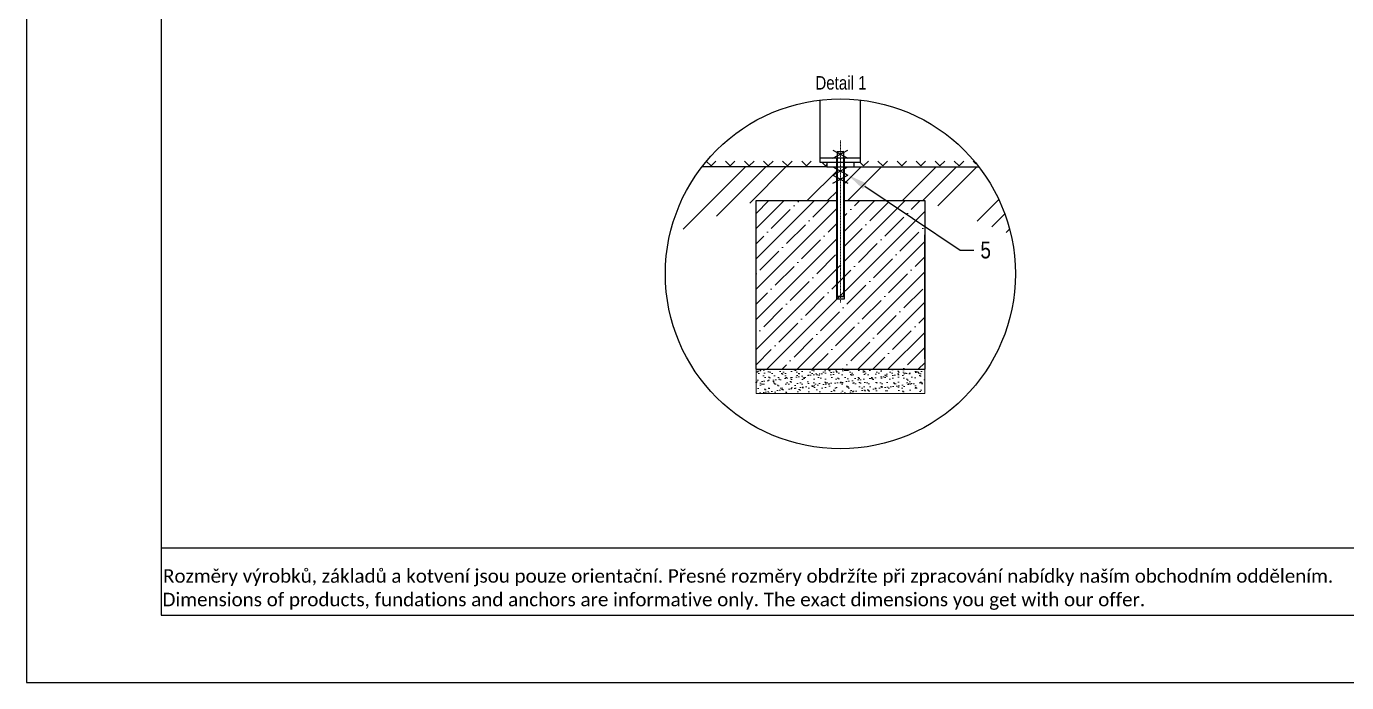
# Model space of a CAD drawing. Header units: millimetres. Extents: x 5064 to 11004, y 3085 to 7285.
# Drawn here: x 5064 to 8981, y 3085 to 5032 of the extents above; entities that cross this region are included whole.
import ezdxf
from ezdxf import colors
from ezdxf.entities.mleader import LeaderData, LeaderLine
from ezdxf.lldxf.tags import DXFTag
from ezdxf.math import Vec2, Vec3

# ---------------------------------------------------------------- set-up
doc = ezdxf.new("R2010")
doc.units = ezdxf.units.MM
doc.header["$LTSCALE"] = 0.3
doc.linetypes.add('DashDot', pattern=[15, 9, -3, 0, -3])
doc.layers.add('Nekreslit', color=6, linetype='Continuous', plot=False)
doc.layers.add('SRAFY', color=251, linetype='Continuous', lineweight=13)
doc.styles.add('SEACAD_Arial', font='arial.ttf', dxfattribs={"width": 0.8})
doc.styles.get("Standard").update_dxf_attribs({"font": 'calibri.ttf'})
tags = doc.linetypes.add('HIDDEN2', pattern=[4.7625, 3.175, -1.5875]).pattern_tags.tags
tags[6:7] = [DXFTag(74, 4), DXFTag(75, 0), DXFTag(340, '0'), DXFTag(46, 0.0), DXFTag(50, 0.0), DXFTag(44, 0.0), DXFTag(45, 0.0)]
tags[4:5] = [DXFTag(74, 4), DXFTag(75, 0), DXFTag(340, '0'), DXFTag(46, 0.0), DXFTag(50, 0.0), DXFTag(44, 0.0), DXFTag(45, 0.0)]

msp = doc.modelspace()

# ---------------------------------------------------------------- hatches: boundary and pattern name
at = {"layer": 'SRAFY'}
h = msp.add_hatch(dxfattribs=at)
h.set_pattern_fill('TERACO', color=256, scale=20)
h.set_pattern_definition([(45, (-767.6, -699.72), (-28.28427, 28.28427), [20, -20]), (135, (-711.03, -699.72), (-28.28427, -28.28427), [20, -20])])
h.paths.add_polyline_path([(7439, 4614.9), (7439, 4627.8), (7419, 4627.8), (7419, 4638), (7077.2, 4638), (7077.2, 4614.9)])
h.paths.add_polyline_path([(7519, 4627.8), (7519, 4614.9), (7880.8, 4614.9), (7880.8, 4638), (7539, 4638), (7539, 4627.8)])
h = msp.add_hatch(dxfattribs=at)
h.set_pattern_fill('GOST_GROUND', color=256, scale=20)
h.set_pattern_definition([(45, (0, 245.79), (282.8427, -2e-14), [400]), (45, (60, 245.79), (282.8427, -2e-14), [400]), (45, (120, 245.79), (282.8427, -2e-14), [400])])
edge = h.paths.add_edge_path()
edge.add_line((7469, 4615), (7447, 4615))
edge.add_line((7447, 4615), (7068, 4615))
edge.add_arc((7479, 4297.8), 519.1, 142.3369, 166.9875)
edge.add_line((6973.2, 4414.7), (7229, 4515.1))
edge.add_line((7229, 4515.1), (7469, 4515.1))
edge.add_line((7469, 4515.1), (7469, 4615))
edge = h.paths.add_edge_path()
edge.add_line((7889.9, 4615), (7511, 4615))
edge.add_line((7511, 4615), (7489, 4615))
edge.add_line((7489, 4615), (7489, 4515.1))
edge.add_line((7489, 4515.1), (7729, 4515.1))
edge.add_line((7729, 4515.1), (7984.8, 4414.7))
edge.add_arc((7479, 4297.8), 519.1, 13.0125, 37.6631)
h = msp.add_hatch(dxfattribs=at)
h.set_pattern_fill('ANSI35', color=256, scale=10)
h.set_pattern_definition([(45, (0, 346.255), (-44.9013, 44.90127), []), (45, (44.9, 346.255), (-44.9013, 44.90127), [79.375, -15.875, 0, -15.875])])
h.paths.add_polyline_path([(7729, 4515.1), (7489, 4515.1), (7489, 4324.1), (7469, 4324.1), (7469, 4515.1), (7229, 4515.1), (7229, 4015.1), (7729, 4015.1)])
h = msp.add_hatch(dxfattribs=at)
h.set_pattern_fill('AR-SAND', color=256, scale=0.5)
h.set_pattern_definition([(37.5, (-759.158, -495.49), (-0.800016, 24.47066), [0, -19.304, 0, -21.59, 0, -20.6375]), (7.5, (-759.158, -495.49), (22.47616, 35.84126), [0, -10.414, 0, -17.399, 0, -6.6675]), (327.5, (-774.779, -495.49), (39.54962, 0.07186), [0, -6.35, 0, -22.86, 0, -29.845]), (317.5, (-774.78, -495.49), (38.17782, 11.14647), [0, -3.175, 0, -14.986, 0, -17.145])])
h.paths.add_polyline_path([(7229, 4015.1), (7729, 4015.1), (7729, 3943.3), (7229, 3943.3)])

# ---------------------------------------------------------------- linework, layer by layer
at = {"color": 7, "linetype": 'Continuous'}
for p, q in [((7419, 4627.8), (7419, 4813.4)), ((7539, 4627.8), (7539, 4813.4)), ((7539, 4627.8), (7419, 4627.8)), ((7439, 4627.8), (7439, 4615)), ((7519, 4627.8), (7519, 4615)), ((7229, 4015.1), (7229, 4515.1)), ((7229, 4515.1), (7469, 4515.1)), ((7489, 4515.1), (7729, 4515.1)), ((7729, 4515.1), (7729, 4015.1)), ((7729, 4293.7), (7729, 4413.7)), ((7729, 4045.4), (7729, 4413.7)), ((7229, 4015.1), (7729, 4015.1))]:
    msp.add_line(p, q, dxfattribs=at)
for p, q in [((7456.5, 4664.6), (7501.5, 4640.6)), ((7456.5, 4640.6), (7501.5, 4664.6)), ((7470.6, 4661), (7487.4, 4661)), ((7439, 4615), (7068, 4615)), ((7439, 4615), (7889.9, 4615)), ((7456.5, 4615), (7501.5, 4591)), ((7456.5, 4591), (7501.5, 4615)), ((7456.5, 4591), (7501.5, 4567)), ((7456.5, 4567), (7501.5, 4591)), ((7229, 4414.7), (7229, 4514.5))]:
    msp.add_line(p, q)
at = {"color": 7, "linetype": 'HIDDEN2'}
for p, q in [((7470.6, 4661), (7469, 4659.4)), ((7489, 4659.4), (7487.4, 4661)), ((7539, 4640.6), (7419, 4640.6)), ((7467, 4640.6), (7467, 4414.7)), ((7489, 4659.4), (7469, 4659.4)), ((7469, 4659.4), (7469, 4231.3)), ((7489, 4231.3), (7489, 4659.4)), ((7491, 4414.7), (7491, 4640.6)), ((7469, 4614.9), (7469, 4614.9)), ((7489, 4614.9), (7489, 4614.9)), ((7467, 4414.7), (7467, 4223.7)), ((7491, 4223.7), (7491, 4414.7)), ((7469, 4231.3), (7489, 4231.3)), ((7469, 4231.3), (7470.6, 4229.7)), ((7479, 4229.7), (7470.6, 4229.7)), ((7487.4, 4229.7), (7479, 4229.7)), ((7487.4, 4229.7), (7489, 4231.3)), ((7467, 4223.7), (7491, 4223.7))]:
    msp.add_line(p, q, dxfattribs=at)
at = {"linetype": 'DashDot', "lineweight": 9}
msp.add_line((7479, 4212.9), (7479, 4692.9), dxfattribs=at)
at = {"color": 7, "linetype": 'Continuous'}
msp.add_circle((7479, 4297.8), 519.1, dxfattribs=at)
at = {"layer": 'Nekreslit'}
msp.add_line((5464.4, 3485.3), (9504.4, 3485.3), dxfattribs=at)
for points in [[(5064.4, 3085.3), (11004.4, 3085.3), (11004.4, 7285.3), (5064.4, 7285.3)], [(5464.4, 3285.3), (9504.4, 3285.3), (9504.4, 6885.3), (5464.4, 6885.3)]]:
    msp.add_lwpolyline(points, close=True, dxfattribs=at)
at = {"layer": 'SRAFY'}
for p, q in [((7229, 4015.1), (7229, 3943.3)), ((7729, 4015.1), (7729, 3943.3)), ((7229, 3943.3), (7729, 3943.3))]:
    msp.add_line(p, q, dxfattribs=at)

# ---------------------------------------------------------------- texts
for s, p in [('Rozměry výrobků, základů a kotvení jsou pouze orientační. Přesné rozměry obdržíte při zpracování nabídky naším obchodním oddělením.', (5469.8, 3381.6)), ('Dimensions of products, fundations and anchors are informative only. The exact dimensions you get with our offer.', (5468.2, 3311.7))]:
    msp.add_text(s, height=39.9982).set_placement(p)
at = {"insert": (7404.8, 4884.4), "char_height": 40, "attachment_point": 1, "style": 'SEACAD_Arial'}
msp.add_mtext_dynamic_manual_height_columns('Detail 1', width=226.121, gutter_width=200, heights=[0], dxfattribs=at)

# ---------------------------------------------------------------- leaders
ml = msp.add_multileader_mtext('Standard')
ml.set_content('5', color=256, style='SEACAD_Arial')
ml.set_leader_properties()
ml.build(insert=Vec2(0, 0))
ml.multileader.update_dxf_attribs({"text_right_attachment_type": 6, "dogleg_length": 2, "arrow_head_size": 60, "scale": 20})
ctx = ml.context
ctx.base_point, ctx.scale, ctx.char_height, ctx.arrow_head_size, ctx.landing_gap_size, ctx.plane_origin = Vec3(7874.4, 4368.2), 20, 50, 60, 20, Vec3(7363.7, 4505.9)
ctx.right_attachment = 6
notes = []
notes.append((ctx, [(0, (1, 1, 0), (7834.4, 4368.2), (1, 0), 40, [(0, [(7501.5, 4591)], 0, [])])]))
ctx.mtext.insert, ctx.mtext.flow_direction = Vec3(7894.4, 4393.6), 5
for ctx, leaders in notes:
    for number, flags, end, landing, length, lines in leaders:
        leader = LeaderData()
        leader.index, (leader.has_last_leader_line, leader.has_dogleg_vector, leader.attachment_direction) = number, flags
        leader.last_leader_point, leader.dogleg_vector, leader.dogleg_length = Vec3(end), Vec3(landing), length
        for number, points, colour, breaks in lines:
            line = LeaderLine()
            line.index, line.vertices, line.color, line.breaks = number, Vec3.list(points), colors.encode_raw_color(colour), breaks
            leader.lines.append(line)
        ctx.leaders.append(leader)

doc.saveas('drawing.dxf')
